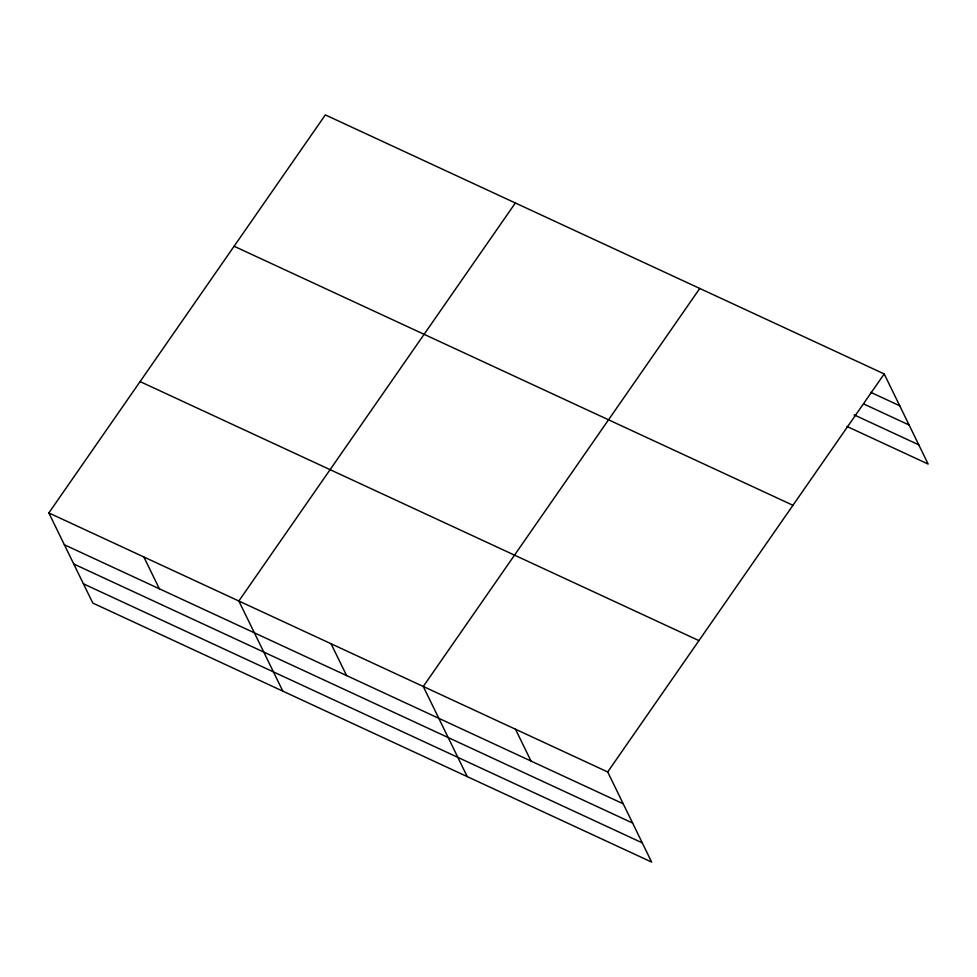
<?xml version="1.0" encoding="UTF-8"?>
<svg xmlns="http://www.w3.org/2000/svg" width="977" height="977" viewBox="0 0 977 977"><rect width="100%" height="100%" fill="white"/><g stroke="black" fill="none" stroke-linecap="round" stroke-linejoin="round"><path stroke-width="1.47" d="M48.85 512.937L607.694 771.964L651.659 862.093L92.803 603.065L48.85 512.937L325.341 114.907L884.197 373.935L928.15 464.063L846.949 426.424M515.355 202.972L238.852 601.002L282.817 691.13M699.776 288.459L423.273 686.489L467.238 776.617M607.694 771.964L884.197 373.935M870.812 392.363L899.719 405.76M863.68 403.953L909.098 425.007M854.081 414.846L918.771 444.828M234.101 246.253L792.945 505.28M140.09 381.592L698.934 640.619M64.372 544.763L623.216 803.79M73.751 563.998L632.595 823.025M83.424 583.819L642.268 842.858M515.49 729.221L531.012 761.046M331.069 643.745L346.591 675.571M143.851 556.975L159.373 588.801"/></g></svg>
